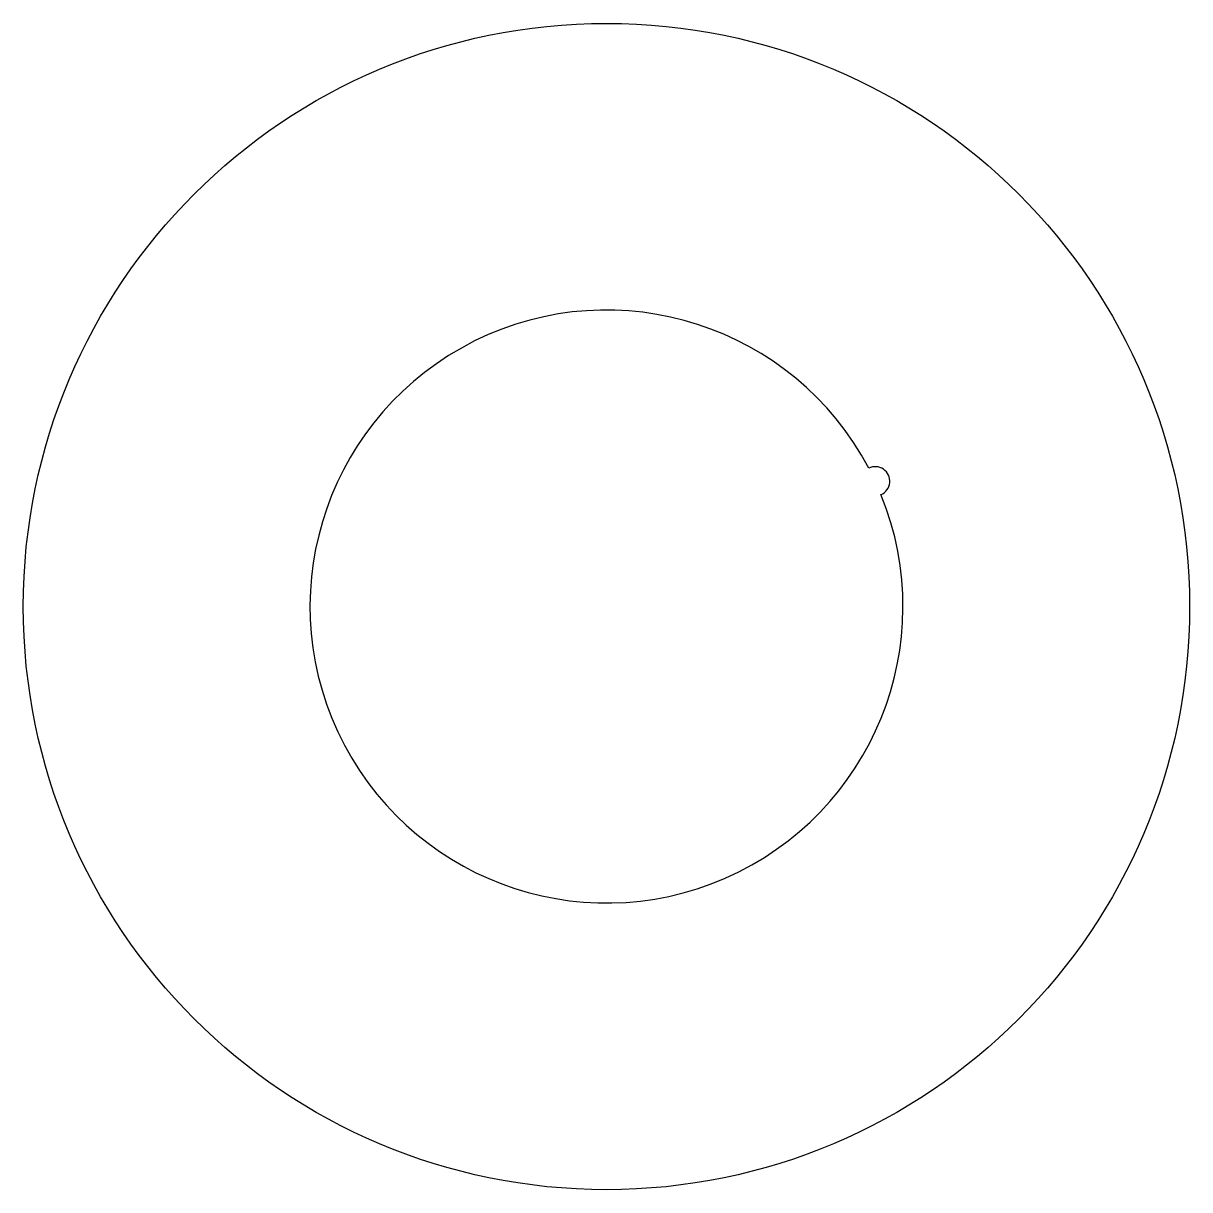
# Model space of a CAD drawing. Extents: x 911.1 to 935.1, y 466.4 to 490.4.
import ezdxf

# ---------------------------------------------------------------- set-up
doc = ezdxf.new("R2010")
doc.units = 0
doc.layers.get('0').update_dxf_attribs({"linetype": 'CONTINUOUS'})

msp = doc.modelspace()

# ---------------------------------------------------------------- linework, layer by layer
msp.add_circle((923.065, 478.446), 12)
for centre, radius, start, end in [((923.065, 478.446), 6.1, 27.8181, 22.1819), ((928.594, 481.024), 0.3, 293.5909, 116.4091)]:
    msp.add_arc(centre, radius, start, end)

doc.saveas('drawing.dxf')
